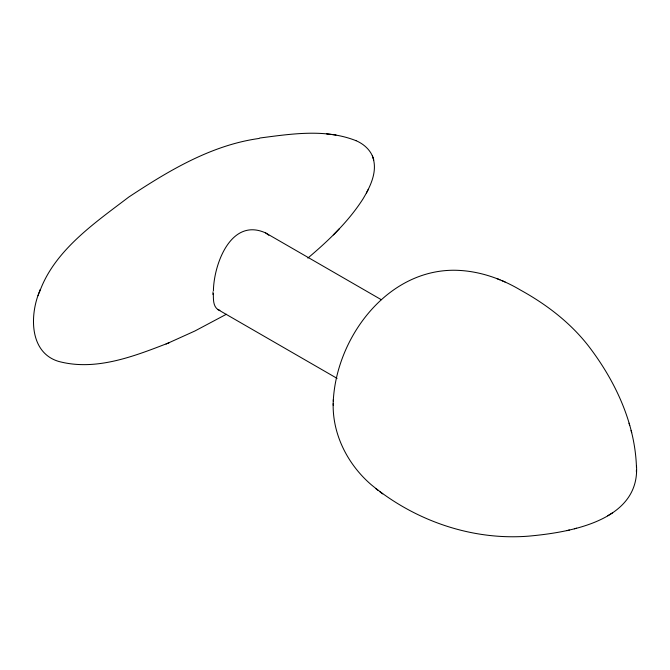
<?xml version="1.0" encoding="UTF-8"?>
<svg xmlns="http://www.w3.org/2000/svg" width="670" height="670" viewBox="0 0 670 670"><rect width="100%" height="100%" fill="white"/><g stroke="black" fill="none" stroke-linecap="round" stroke-linejoin="round"><path stroke-width="1" d="M213.328 293.46C213.445 298.929 212.876 306.073 217.959 309.599L337.077 378.374M636.5 465.851C639.951 521.201 569.081 532.474 528.504 536.151C471.898 540.615 414.747 520.682 371.239 484.712C346.842 463.741 331.122 431.974 333.359 399.454C337.245 336.901 386.791 270.504 453.523 270.245C477.207 270.295 500.381 278.075 520.59 290.127C546.435 304.381 570.363 322.664 588.553 346.08C615.202 380.82 635.143 423.164 636.466 467.501M636.374 471.655L636.399 470.223M333.233 405.308L333.275 403.39M333.325 401.271L333.359 399.454M213.412 290.788C213.822 264.223 230.991 217.122 265.689 232.959L381.289 299.699M39.036 292.715C29.74 315.989 29.606 352.671 58.591 361.406C96.07 371.465 134.645 356.063 169.276 342.672M39.388 292.438C54.102 250.513 94.838 222.942 128.732 197.089C168.413 170.875 211.167 145.114 259.064 138.464M38.056 295.688L40.032 289.758M307.84 258.101C328.409 240.723 348.266 221.837 362.914 199.049C370.142 186.989 377.486 172.316 373.081 157.994M366.415 192.952L368.324 189.359M333.35 234.919L339.464 228.612M612.631 512.776L607.665 515.791M226.393 314.255L194.895 330.997L166.076 344.028M567.004 530.657L569.358 530.045M574.391 528.764L576.535 528.211M259.558 138.054C291.232 133.933 325.402 128.523 355.979 140.667M336.013 134.997L326.65 133.908M219.911 310.361L217.959 309.599M496.847 278.544L500.046 279.884M501.838 280.613L505.054 281.961M355.879 140.616C364.246 144.109 371.691 150.976 373.76 160.071M265.689 232.959L268.804 235.229M375.627 488.505L378.391 490.607M379.915 491.788L382.696 493.899M372.344 155.767L373.031 157.869M629.038 423.197L629.691 425.542M631.098 430.542L631.693 432.678M212.985 294.515A37.545 5.946 -81.3 0 1 213.035 291.802"/></g></svg>
